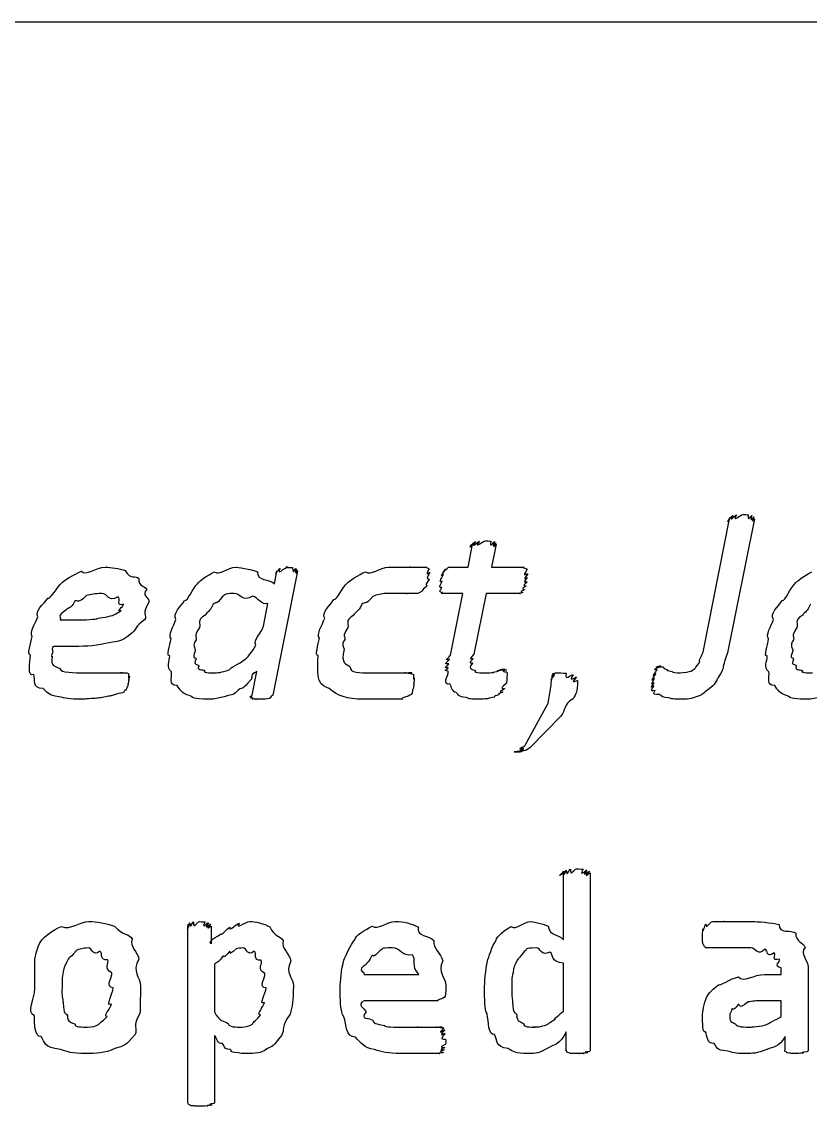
# Model space of a CAD drawing. Header units: millimetres. Extents: x 0 to 216, y 0 to 279.
# Drawn here: x 34.41 to 44.95, y 90.1 to 104.6 of the extents above; entities that cross this region are included whole.
import ezdxf

# ---------------------------------------------------------------- set-up
doc = ezdxf.new("R2010")
doc.units = ezdxf.units.MM
doc.layers.get('0').update_dxf_attribs({"linetype": 'CONTINUOUS'})

msp = doc.modelspace()

# ---------------------------------------------------------------- linework, layer by layer
at = {"color": 0}
for p, q in [((12.7, 104.599), (203.2, 104.599)), ((43.5225, 96.194), (43.8697, 97.9523)), ((44.2006, 97.9523), (43.8422, 96.1609)), ((40.3737, 97.3074), (40.4343, 97.6161)), ((40.7487, 97.6161), (40.688, 97.3074)), ((40.1147, 97.3074), (40.3737, 97.3074)), ((40.688, 97.3074), (41.1233, 97.3074)), ((38.0944, 97.2524), (37.7638, 95.5985)), ((37.7857, 97.0869), (37.8188, 97.2524)), ((39.8625, 97.2358), (39.8625, 97.2358)), ((41.173, 97.2136), (41.173, 97.2136)), ((36.11, 96.8498), (36.11, 96.8498)), ((40.302, 96.9546), (40.065, 96.9546)), ((40.1366, 96.1334), (40.302, 96.9546)), ((40.6164, 96.9546), (40.4509, 96.1443)), ((41.0739, 96.9546), (40.6164, 96.9546)), ((35.7685, 96.8114), (35.7685, 96.8114)), ((37.6372, 96.5193), (37.6975, 96.8223)), ((34.9195, 96.6018), (35.1014, 96.6018)), ((35.0407, 96.2491), (34.8368, 96.2491)), ((37.4883, 95.5985), (37.549, 95.9129)), ((41.4457, 95.4885), (41.4846, 95.7308)), ((41.8373, 95.7915), (41.8373, 95.7915)), ((41.1318, 94.9205), (41.4457, 95.4885)), ((41.6112, 95.3174), (41.1977, 94.893)), ((41.6472, 92.3286), (41.6472, 93.2215)), ((42.0053, 93.2215), (42.0053, 90.8625)), ((36.6268, 90.1622), (36.6268, 92.5103)), ((36.9411, 92.5103), (36.9411, 92.2736)), ((36.9852, 92.0034), (36.9852, 91.3638)), ((41.6472, 91.3751), (41.6472, 92.0143)), ((44.5604, 91.8655), (44.5604, 91.9536)), ((44.9185, 91.9593), (44.9185, 90.8625)), ((38.9834, 91.8655), (39.7164, 91.8655)), ((44.3343, 91.8655), (44.5604, 91.8655)), ((35.6291, 91.6838), (35.6291, 91.6838)), ((35.9929, 91.7056), (35.9929, 91.7056)), ((37.6742, 91.6838), (37.6742, 91.6838)), ((38.0379, 91.7113), (38.0379, 91.7113)), ((40.0748, 91.7166), (40.0748, 91.6562)), ((39.9701, 91.5127), (38.9834, 91.5127)), ((44.5604, 91.5127), (44.3234, 91.5127)), ((44.5604, 91.3035), (44.5604, 91.5127)), ((36.9852, 91.0498), (36.9852, 90.1622)), ((41.6856, 90.8678), (41.6856, 91.0992)), ((44.6098, 90.8625), (44.6098, 91.0332))]:
    msp.add_line(p, q, dxfattribs=at)
for points in [[(43.9138, 97.9964), (43.8506, 97.8916), (43.9441, 98.0073), (43.9635, 98.0073)], [(43.9635, 98.0073), (43.8919, 97.8944), (44.0133, 98.013), (44.0461, 98.013)], [(44.0461, 98.013), (44.0711, 98.013), (44.0986, 98.0101), (44.118, 98.0073)], [(44.118, 98.0073), (44.1124, 97.8916), (44.1565, 98.0034), (44.1674, 97.9964)], [(43.8697, 97.9523), (43.8065, 97.8613), (43.8725, 97.966), (43.881, 97.9745)], [(43.881, 97.9745), (43.8217, 97.8807), (43.899, 97.9921), (43.9138, 97.9964)], [(44.1674, 97.9964), (44.1371, 97.8807), (44.1911, 97.9868), (44.1949, 97.9798)], [(44.1949, 97.9798), (44.1456, 97.8655), (44.2006, 97.9632), (44.2006, 97.9523)], [(40.4343, 97.6161), (40.3518, 97.5198), (40.4372, 97.6284), (40.4453, 97.6327)], [(40.4453, 97.6327), (40.3655, 97.5307), (40.4618, 97.645), (40.4731, 97.6492)], [(40.4731, 97.6492), (40.3916, 97.5388), (40.5059, 97.6545), (40.5282, 97.6545)], [(40.5282, 97.6545), (40.4357, 97.5416), (40.5751, 97.6602), (40.6054, 97.6602)], [(40.6054, 97.6602), (40.6121, 97.6602), (40.6576, 97.6574), (40.677, 97.6545)], [(40.677, 97.6545), (40.652, 97.5388), (40.7155, 97.6521), (40.7264, 97.6492)], [(40.7264, 97.6492), (40.6742, 97.5307), (40.743, 97.6394), (40.743, 97.6327)], [(40.743, 97.6327), (40.6785, 97.5198), (40.7487, 97.6231), (40.7487, 97.6161)], [(35.2061, 97.2524), (35.2585, 97.1889), (35.4058, 97.3074), (35.5205, 97.3074)], [(35.5205, 97.3074), (35.5974, 97.3074), (35.7159, 97.2922), (35.7904, 97.2633)], [(36.981, 97.2467), (37.0487, 97.1889), (37.1602, 97.3074), (37.2678, 97.3074)], [(37.2678, 97.3074), (37.2692, 97.3074), (37.4784, 97.2866), (37.5599, 97.2467)], [(37.8188, 97.2524), (37.7652, 97.1709), (37.8411, 97.2827), (37.8629, 97.2908)], [(37.8629, 97.2908), (37.8093, 97.1889), (37.9194, 97.3074), (37.9677, 97.3074)], [(37.9677, 97.3074), (37.8823, 97.3074), (38.0132, 97.3046), (38.0284, 97.3018)], [(38.0284, 97.3018), (38.034, 97.186), (38.0615, 97.2979), (38.0725, 97.2908)], [(38.0725, 97.2908), (38.0559, 97.1751), (38.0891, 97.2813), (38.0891, 97.2742)], [(39.0028, 97.2467), (39.0687, 97.1889), (39.1968, 97.3074), (39.3114, 97.3074)], [(39.3114, 97.3074), (39.3555, 97.3074), (39.4173, 97.3074), (39.4656, 97.3074)], [(39.4656, 97.3074), (39.4547, 97.3074), (39.5647, 97.3074), (39.6088, 97.3074)], [(39.6088, 97.3074), (39.5457, 97.3074), (39.697, 97.3074), (39.7302, 97.3074)], [(39.7302, 97.3074), (39.733, 97.3074), (39.7937, 97.3074), (39.8127, 97.3074)], [(39.8127, 97.3074), (39.7743, 97.3074), (39.8473, 97.2993), (39.8515, 97.2855)], [(39.8515, 97.2855), (39.7852, 97.1599), (39.8625, 97.2538), (39.8625, 97.2358)], [(40.0431, 97.2083), (39.9796, 97.1532), (40.0597, 97.2605), (40.0706, 97.2799)], [(40.0706, 97.2799), (40.0057, 97.1889), (40.0995, 97.3074), (40.1147, 97.3074)], [(41.1233, 97.3074), (41.064, 97.3074), (41.1536, 97.2979), (41.1621, 97.2799)], [(41.1621, 97.2799), (41.0792, 97.1532), (41.173, 97.2386), (41.173, 97.2136)], [(34.947, 97.1035), (34.9498, 97.1158), (35.1096, 97.215), (35.2061, 97.2524)], [(35.7904, 97.2633), (35.8648, 97.1338), (35.9283, 97.2026), (35.9724, 97.1585)], [(35.9724, 97.1585), (35.9572, 97.0456), (36.0549, 97.065), (36.0772, 97.0097)], [(36.7552, 97.0869), (36.7619, 97.1091), (36.8956, 97.2054), (36.981, 97.2467)], [(37.5599, 97.2467), (37.5514, 97.1116), (37.7197, 97.1557), (37.7857, 97.0869)], [(38.0891, 97.2742), (38.0587, 97.1599), (38.0944, 97.2591), (38.0944, 97.2524)], [(38.76, 97.0979), (38.771, 97.1116), (38.9146, 97.2097), (39.0028, 97.2467)], [(39.8515, 97.1419), (39.7743, 97.0456), (39.8364, 97.0774), (39.8184, 97.0485)], [(39.8625, 97.2358), (39.7852, 97.1116), (39.8582, 97.1751), (39.8515, 97.1419)], [(40.0265, 97.1201), (39.9658, 97.0979), (40.0346, 97.1822), (40.0431, 97.2083)], [(41.1674, 97.1642), (41.0753, 97.076), (41.1649, 97.1268), (41.1621, 97.1091)], [(41.173, 97.2136), (41.0792, 97.1116), (41.1702, 97.1822), (41.1674, 97.1642)], [(44.7421, 97.0869), (44.7492, 97.1091), (44.8829, 97.2054), (44.9682, 97.2467)], [(34.7541, 96.8939), (34.7996, 96.8774), (34.8726, 97.0442), (34.947, 97.1035)], [(36.0772, 97.0097), (36.0013, 96.9352), (36.11, 96.901), (36.11, 96.8498)], [(36.5841, 96.8608), (36.6296, 96.8583), (36.6889, 97.0209), (36.7552, 97.0869)], [(38.578, 96.8774), (38.6235, 96.8692), (38.6856, 97.0347), (38.76, 97.0979)], [(39.8184, 97.0485), (39.7372, 96.9906), (39.7771, 97.0001), (39.7524, 96.9821)], [(40.0209, 97.0372), (39.9577, 97.0319), (40.0223, 97.0869), (40.0265, 97.1201)], [(40.0322, 96.9712), (39.9577, 96.9768), (40.0209, 97.0044), (40.0209, 97.0372)], [(41.1289, 97.0044), (41.0422, 96.9726), (41.1124, 96.9768), (41.1014, 96.9656)], [(41.1455, 97.0538), (41.0573, 97.0015), (41.1357, 97.0181), (41.1289, 97.0044)], [(41.1621, 97.1091), (41.0683, 97.0386), (41.1522, 97.0717), (41.1455, 97.0538)], [(44.5714, 96.8608), (44.6169, 96.8583), (44.6761, 97.0209), (44.7421, 97.0869)], [(34.6218, 96.6459), (34.575, 96.719), (34.7018, 96.8167), (34.7541, 96.8939)], [(35.1124, 96.8498), (35.0573, 96.7341), (35.0297, 96.7782), (34.9967, 96.7341)], [(35.2723, 96.9271), (35.1482, 96.8005), (35.1593, 96.883), (35.1124, 96.8498)], [(35.4764, 96.9546), (35.384, 96.9546), (35.33, 96.9451), (35.2723, 96.9271)], [(35.6912, 96.9105), (35.5533, 96.8361), (35.5671, 96.9546), (35.4764, 96.9546)], [(35.7685, 96.8114), (35.6553, 96.7811), (35.742, 96.8844), (35.6912, 96.9105)], [(36.11, 96.8498), (36.0013, 96.6749), (36.0895, 96.6749), (36.0497, 96.6018)], [(36.4684, 96.6075), (36.4162, 96.6929), (36.5358, 96.7796), (36.5841, 96.8608)], [(37.0914, 96.9162), (36.9933, 96.7853), (37.0046, 96.8555), (36.9644, 96.8114)], [(37.2456, 96.9546), (37.0858, 96.9546), (37.138, 96.9409), (37.0914, 96.9162)], [(37.4936, 96.9215), (37.3503, 96.8361), (37.3366, 96.9546), (37.2456, 96.9546)], [(37.6975, 96.8223), (37.6149, 96.792), (37.5666, 96.8996), (37.4936, 96.9215)], [(38.457, 96.6241), (38.4101, 96.7038), (38.53, 96.7962), (38.578, 96.8774)], [(39.1019, 96.9162), (38.9915, 96.7853), (38.9999, 96.8555), (38.953, 96.8114)], [(39.2783, 96.9546), (39.212, 96.9546), (39.1527, 96.9409), (39.1019, 96.9162)], [(39.4437, 96.9546), (39.3442, 96.9546), (39.3442, 96.9546), (39.2783, 96.9546)], [(39.5538, 96.9546), (39.4324, 96.9546), (39.4878, 96.9546), (39.4437, 96.9546)], [(39.6254, 96.9546), (39.4903, 96.9546), (39.5827, 96.9546), (39.5538, 96.9546)], [(39.6752, 96.9546), (39.6448, 96.9546), (39.6434, 96.9546), (39.6254, 96.9546)], [(39.7524, 96.9821), (39.6889, 96.9546), (39.7041, 96.9546), (39.6752, 96.9546)], [(40.065, 96.9546), (39.9729, 96.9546), (40.0389, 96.9603), (40.0322, 96.9712)], [(41.1014, 96.9656), (41.0242, 96.9546), (41.0849, 96.9546), (41.0739, 96.9546)], [(44.4556, 96.6075), (44.4031, 96.6929), (44.523, 96.7796), (44.5714, 96.8608)], [(34.9967, 96.7341), (34.8726, 96.6488), (34.9374, 96.6488), (34.9195, 96.6018)], [(35.6196, 96.6625), (35.6112, 96.6597), (35.7131, 96.7024), (35.7353, 96.7285)], [(35.7353, 96.7285), (35.6553, 96.7123), (35.7685, 96.7811), (35.7685, 96.8114)], [(36.9644, 96.8114), (36.9164, 96.701), (36.8928, 96.7232), (36.8596, 96.6682)], [(38.953, 96.8114), (38.8994, 96.6971), (38.8705, 96.7176), (38.8373, 96.6625)], [(44.9516, 96.8114), (44.9033, 96.701), (44.88, 96.7232), (44.8469, 96.6682)], [(34.5447, 96.3814), (34.5061, 96.4255), (34.5888, 96.5577), (34.6218, 96.6459)], [(35.1014, 96.6018), (35.2185, 96.6018), (35.33, 96.6075), (35.4157, 96.6184)], [(35.4157, 96.6184), (35.3882, 96.6241), (35.5671, 96.6431), (35.6196, 96.6625)], [(36.0497, 96.6018), (35.9198, 96.5274), (35.9449, 96.4639), (35.8567, 96.4089)], [(36.4024, 96.3482), (36.3583, 96.3993), (36.4381, 96.5193), (36.4684, 96.6075)], [(36.8596, 96.6682), (36.7358, 96.5937), (36.8046, 96.5606), (36.7827, 96.5027)], [(38.3854, 96.3595), (38.3438, 96.4103), (38.4238, 96.5359), (38.457, 96.6241)], [(38.8373, 96.6625), (38.7188, 96.5909), (38.7837, 96.5577), (38.7657, 96.5027)], [(44.3893, 96.3482), (44.3452, 96.3993), (44.4253, 96.5193), (44.4556, 96.6075)], [(44.8469, 96.6682), (44.7227, 96.5937), (44.7918, 96.5606), (44.7696, 96.5027)], [(35.8567, 96.4089), (35.7477, 96.3041), (35.6609, 96.3165), (35.5258, 96.2875)], [(36.7827, 96.5027), (36.6959, 96.362), (36.7496, 96.3923), (36.7386, 96.3373)], [(37.5377, 96.2656), (37.4964, 96.3373), (37.6149, 96.4269), (37.6372, 96.5193)], [(38.7657, 96.5027), (38.6828, 96.362), (38.7339, 96.3937), (38.7269, 96.3429)], [(44.7696, 96.5027), (44.6828, 96.362), (44.7368, 96.3923), (44.7255, 96.3373)], [(34.5226, 96.1334), (34.473, 96.1305), (34.5295, 96.2932), (34.5447, 96.3814)], [(35.5258, 96.2875), (35.3579, 96.2491), (35.2282, 96.2491), (35.0407, 96.2491)], [(36.3859, 96.1224), (36.3319, 96.1125), (36.3911, 96.2628), (36.4024, 96.3482)], [(36.7386, 96.3373), (36.678, 96.2519), (36.7273, 96.2325), (36.7273, 96.1884)], [(37.3835, 96.0727), (37.4082, 96.0684), (37.4936, 96.1912), (37.5377, 96.2656)], [(38.3688, 96.1277), (38.3191, 96.1196), (38.3741, 96.2738), (38.3854, 96.3595)], [(38.7269, 96.3429), (38.6676, 96.26), (38.716, 96.2462), (38.716, 96.2106)], [(44.3727, 96.1224), (44.3191, 96.1125), (44.3784, 96.2628), (44.3893, 96.3482)], [(44.7255, 96.3373), (44.6648, 96.2519), (44.7146, 96.2325), (44.7146, 96.1884)], [(34.5667, 95.8744), (34.473, 95.837), (34.5226, 96.0342), (34.5226, 96.1334)], [(34.8203, 96.1775), (34.7845, 96.0617), (34.8148, 96.1348), (34.8148, 96.1168)], [(34.8368, 96.2491), (34.7927, 96.2272), (34.823, 96.2021), (34.8203, 96.1775)], [(36.4077, 95.9072), (36.3319, 95.9735), (36.3859, 96.048), (36.3859, 96.1224)], [(36.7273, 96.1884), (36.678, 96.0575), (36.7302, 96.1196), (36.7386, 96.0836)], [(38.5177, 95.6867), (38.3191, 95.7379), (38.3688, 95.9323), (38.3688, 96.1277)], [(38.716, 96.2106), (38.6676, 96.0025), (38.7435, 96.0286), (38.7985, 95.9735)], [(40.1256, 96.0783), (40.0322, 96.0356), (40.1327, 96.114), (40.1366, 96.1334)], [(40.4509, 96.1443), (40.3585, 96.0423), (40.4428, 96.1058), (40.44, 96.0836)], [(43.4728, 96.0508), (43.4428, 96.0395), (43.5074, 96.139), (43.5225, 96.194)], [(43.8422, 96.1609), (43.7705, 95.9845), (43.7981, 95.9901), (43.7653, 95.9129)], [(44.395, 95.9072), (44.3191, 95.9735), (44.3727, 96.048), (44.3727, 96.1224)], [(44.7146, 96.1884), (44.6648, 96.0575), (44.7174, 96.1196), (44.7255, 96.0836)], [(34.8148, 96.1168), (34.7845, 95.9735), (34.8492, 95.9915), (34.9195, 95.9513)], [(36.7386, 96.0836), (36.6917, 95.9873), (36.7577, 96.0191), (36.7771, 95.9901)], [(36.7771, 95.9901), (36.733, 95.9323), (36.8268, 95.9418), (36.8596, 95.9238)], [(37.1905, 95.9404), (37.174, 95.9584), (37.3242, 96.0176), (37.3835, 96.0727)], [(38.7985, 95.9735), (38.7823, 95.8963), (38.9421, 95.8963), (39.0521, 95.8963)], [(40.1091, 95.9626), (40.0209, 95.9584), (40.1147, 95.9982), (40.1147, 96.0176)], [(40.1147, 96.0176), (40.0237, 95.9982), (40.1214, 96.0589), (40.1256, 96.0783)], [(40.44, 96.0836), (40.3518, 95.9982), (40.4343, 96.0409), (40.4343, 96.0229)], [(40.4343, 96.0229), (40.3518, 95.9362), (40.4481, 95.946), (40.4784, 95.9238)], [(42.8995, 95.9347), (42.8156, 95.9362), (42.9147, 95.9626), (42.9218, 95.9735)], [(42.9218, 95.9735), (42.8308, 95.9584), (42.9369, 95.9901), (42.9436, 95.9901)], [(42.9436, 95.9901), (42.853, 95.9584), (42.9715, 95.9845), (42.9824, 95.9735)], [(42.9824, 95.9735), (42.9948, 95.9362), (43.0128, 95.9513), (43.0318, 95.9404)], [(43.4125, 95.9626), (43.4097, 95.9626), (43.458, 96.0134), (43.4728, 96.0508)], [(44.7255, 96.0836), (44.6786, 95.9873), (44.7449, 96.0191), (44.7643, 95.9901)], [(44.7643, 95.9901), (44.7202, 95.9323), (44.8137, 95.9418), (44.8469, 95.9238)], [(34.6935, 95.6867), (34.5309, 95.6896), (34.5956, 95.8), (34.5667, 95.8744)], [(34.9195, 95.9513), (34.925, 95.8963), (35.1041, 95.8963), (35.2668, 95.8963)], [(35.2668, 95.8963), (35.2806, 95.8963), (35.4129, 95.8963), (35.4764, 95.8963)], [(35.4764, 95.8963), (35.523, 95.8963), (35.5921, 95.8963), (35.6362, 95.8963)], [(35.6362, 95.8963), (35.6154, 95.8963), (35.7216, 95.8963), (35.7519, 95.8963)], [(35.7519, 95.8963), (35.6747, 95.8963), (35.8013, 95.8963), (35.8126, 95.8963)], [(35.8126, 95.8963), (35.814, 95.8963), (35.8302, 95.8921), (35.8345, 95.8854)], [(35.8345, 95.8854), (35.8249, 95.764), (35.8454, 95.866), (35.8454, 95.8522)], [(35.8454, 95.8522), (35.8249, 95.7337), (35.8429, 95.8204), (35.8401, 95.8025)], [(36.485, 95.7255), (36.3608, 95.7199), (36.4215, 95.8413), (36.4077, 95.9072)], [(36.8596, 95.9238), (36.7993, 95.8963), (36.9369, 95.8963), (36.9919, 95.8963)], [(36.9919, 95.8963), (37.0374, 95.8963), (37.1242, 95.91), (37.1905, 95.9404)], [(37.549, 95.9129), (37.4456, 95.8702), (37.5049, 95.8356), (37.4608, 95.7915)], [(39.0521, 95.8963), (39.0977, 95.8963), (39.2148, 95.8963), (39.2783, 95.8963)], [(39.2783, 95.8963), (39.3404, 95.8963), (39.394, 95.8963), (39.4381, 95.8963)], [(39.4381, 95.8963), (39.4286, 95.8963), (39.5168, 95.8963), (39.5429, 95.8963)], [(39.5429, 95.8963), (39.4836, 95.8963), (39.5979, 95.8963), (39.6201, 95.8963)], [(39.6201, 95.8963), (39.5125, 95.8963), (39.6339, 95.8882), (39.642, 95.8744)], [(39.642, 95.8744), (39.6448, 95.7531), (39.6529, 95.8466), (39.6529, 95.8247)], [(40.1091, 95.9185), (40.017, 95.9252), (40.1091, 95.9474), (40.1091, 95.9626)], [(40.1313, 95.7474), (40.017, 95.727), (40.1091, 95.8522), (40.1091, 95.9185)], [(40.4784, 95.9238), (40.4096, 95.8963), (40.5571, 95.8963), (40.6273, 95.8963)], [(40.6273, 95.8963), (40.6301, 95.8963), (40.6894, 95.8977), (40.7155, 95.9019)], [(40.7155, 95.9019), (40.6823, 95.9072), (40.7624, 95.9143), (40.7818, 95.9185)], [(40.7818, 95.9185), (40.7183, 95.9185), (40.8146, 95.9309), (40.8259, 95.9347)], [(40.8259, 95.9347), (40.7444, 95.9294), (40.8534, 95.946), (40.8644, 95.946)], [(40.8644, 95.946), (40.7666, 95.9294), (40.8824, 95.9418), (40.8862, 95.9347)], [(40.8862, 95.9347), (40.7776, 95.9143), (40.8975, 95.9143), (40.8975, 95.8963)], [(40.8919, 95.8303), (40.8877, 95.709), (40.8838, 95.7778), (40.8809, 95.7531)], [(40.8975, 95.8963), (40.8947, 95.8769), (40.8947, 95.855), (40.8919, 95.8303)], [(41.4898, 95.819), (41.4913, 95.7488), (41.4969, 95.8578), (41.5011, 95.8688)], [(41.5011, 95.8688), (41.4983, 95.771), (41.5078, 95.8868), (41.5121, 95.8906)], [(41.5121, 95.8906), (41.5092, 95.7778), (41.5286, 95.8963), (41.5396, 95.8963)], [(41.5396, 95.8963), (41.5794, 95.8963), (41.6458, 95.8935), (41.6828, 95.8906)], [(41.6828, 95.8906), (41.6567, 95.771), (41.7544, 95.8797), (41.7766, 95.8688)], [(41.7766, 95.8688), (41.7008, 95.7531), (41.8123, 95.8494), (41.8207, 95.8356)], [(41.8207, 95.8356), (41.7188, 95.727), (41.8373, 95.8095), (41.8373, 95.7915)], [(42.8667, 95.819), (42.7895, 95.7488), (42.8763, 95.8631), (42.8833, 95.8854)], [(42.8833, 95.8854), (42.8004, 95.7929), (42.8928, 95.9238), (42.8995, 95.9347)], [(43.0318, 95.9404), (43.0347, 95.9185), (43.0773, 95.9238), (43.1038, 95.9129)], [(43.1038, 95.9129), (43.09, 95.8963), (43.1669, 95.8963), (43.2082, 95.8963)], [(43.2082, 95.8963), (43.1782, 95.8963), (43.2964, 95.9019), (43.3296, 95.9129)], [(43.3296, 95.9129), (43.3627, 95.9185), (43.3903, 95.9404), (43.4125, 95.9626)], [(43.7653, 95.9129), (43.7074, 95.8328), (43.6947, 95.7749), (43.6439, 95.7199)], [(44.4722, 95.7255), (44.348, 95.7199), (44.4087, 95.8413), (44.395, 95.9072)], [(44.8469, 95.9238), (44.7862, 95.8963), (44.9241, 95.8963), (44.9792, 95.8963)], [(34.903, 95.5767), (34.7597, 95.5904), (34.7486, 95.6388), (34.6935, 95.6867)], [(35.8126, 95.7033), (35.796, 95.6345), (35.796, 95.6758), (35.7851, 95.6649)], [(35.8292, 95.7531), (35.8098, 95.6649), (35.8193, 95.7171), (35.8126, 95.7033)], [(35.8401, 95.8025), (35.8179, 95.7005), (35.8316, 95.771), (35.8292, 95.7531)], [(36.6448, 95.5933), (36.5566, 95.6098), (36.5248, 95.6702), (36.485, 95.7255)], [(37.4608, 95.7915), (37.3574, 95.6649), (37.3641, 95.7061), (37.3063, 95.6702)], [(38.9749, 95.5435), (38.7558, 95.5435), (38.6196, 95.5904), (38.5177, 95.6867)], [(39.6476, 95.7474), (39.6378, 95.6539), (39.6378, 95.6938), (39.6311, 95.6649)], [(39.6529, 95.8247), (39.6448, 95.709), (39.6505, 95.7763), (39.6476, 95.7474)], [(40.2138, 95.6317), (40.1669, 95.6345), (40.1493, 95.7033), (40.1313, 95.7474)], [(40.8809, 95.7531), (40.7624, 95.6564), (40.87, 95.7033), (40.8587, 95.6814)], [(41.4846, 95.7308), (41.4846, 95.7047), (41.486, 95.7972), (41.4898, 95.819)], [(41.8373, 95.7915), (41.8373, 95.6275), (41.8165, 95.6289), (41.7766, 95.5492)], [(42.8554, 95.7199), (42.7785, 95.6716), (42.8583, 95.7446), (42.8611, 95.764)], [(42.872, 95.6592), (42.7785, 95.6388), (42.8554, 95.698), (42.8554, 95.7199)], [(42.8611, 95.764), (42.7824, 95.709), (42.8639, 95.8), (42.8667, 95.819)], [(43.6439, 95.7199), (43.4908, 95.6056), (43.5349, 95.6208), (43.4619, 95.5876)], [(44.632, 95.5933), (44.5438, 95.6098), (44.5121, 95.6702), (44.4722, 95.7255)], [(35.2006, 95.5435), (35.0463, 95.5435), (34.987, 95.5544), (34.903, 95.5767)], [(35.3882, 95.5544), (35.2227, 95.5435), (35.2626, 95.5435), (35.2006, 95.5435)], [(35.5646, 95.582), (35.4679, 95.5573), (35.4542, 95.5615), (35.3882, 95.5544)], [(35.7022, 95.6208), (35.5755, 95.5795), (35.6196, 95.5933), (35.5646, 95.582)], [(35.7851, 95.6649), (35.7699, 95.6098), (35.742, 95.6345), (35.7022, 95.6208)], [(36.8984, 95.5435), (36.6889, 95.5435), (36.7111, 95.5601), (36.6448, 95.5933)], [(37.1133, 95.5767), (36.9824, 95.5435), (36.9715, 95.5435), (36.8984, 95.5435)], [(37.3063, 95.6702), (37.2428, 95.5904), (37.1863, 95.6014), (37.1133, 95.5767)], [(37.4883, 95.571), (37.4167, 95.5682), (37.484, 95.5876), (37.4883, 95.5985)], [(37.5049, 95.5544), (37.4234, 95.5573), (37.4908, 95.5668), (37.4883, 95.571)], [(37.5433, 95.5435), (37.4414, 95.5463), (37.5158, 95.5506), (37.5049, 95.5544)], [(37.6093, 95.5435), (37.4745, 95.5435), (37.5613, 95.5435), (37.5433, 95.5435)], [(37.7197, 95.5544), (37.67, 95.5435), (37.6604, 95.5435), (37.6093, 95.5435)], [(37.7638, 95.5985), (37.7169, 95.5615), (37.7444, 95.5657), (37.7197, 95.5544)], [(39.1403, 95.5435), (39.0165, 95.5435), (39.0331, 95.5435), (38.9749, 95.5435)], [(39.2949, 95.5435), (39.2409, 95.5435), (39.1954, 95.5435), (39.1403, 95.5435)], [(39.4159, 95.5435), (39.3361, 95.5435), (39.3418, 95.5435), (39.2949, 95.5435)], [(39.4931, 95.5435), (39.4063, 95.5435), (39.4518, 95.5435), (39.4159, 95.5435)], [(39.5704, 95.582), (39.4353, 95.5435), (39.5069, 95.5435), (39.4931, 95.5435)], [(39.6311, 95.6649), (39.6268, 95.5947), (39.6064, 95.607), (39.5704, 95.582)], [(40.3461, 95.5657), (40.2414, 95.5724), (40.2498, 95.6014), (40.2138, 95.6317)], [(40.5335, 95.5435), (40.3433, 95.5435), (40.3973, 95.5506), (40.3461, 95.5657)], [(40.6329, 95.5492), (40.5723, 95.5435), (40.5694, 95.5435), (40.5335, 95.5435)], [(40.7211, 95.571), (40.6344, 95.5544), (40.6658, 95.5559), (40.6329, 95.5492)], [(40.7871, 95.6042), (40.6852, 95.5724), (40.7458, 95.582), (40.7211, 95.571)], [(40.8369, 95.6373), (40.7264, 95.5947), (40.8093, 95.6151), (40.7871, 95.6042)], [(40.8587, 95.6814), (40.7444, 95.6165), (40.8436, 95.6483), (40.8369, 95.6373)], [(41.7766, 95.5492), (41.6415, 95.4705), (41.6842, 95.3946), (41.6112, 95.3174)], [(42.9327, 95.6042), (42.7976, 95.6056), (42.8805, 95.6441), (42.872, 95.6592)], [(43.0541, 95.5601), (42.9796, 95.5657), (42.9659, 95.5848), (42.9327, 95.6042)], [(43.2082, 95.5435), (43.0788, 95.5435), (43.1052, 95.5492), (43.0541, 95.5601)], [(43.4619, 95.5876), (43.3476, 95.5435), (43.3077, 95.5435), (43.2082, 95.5435)], [(44.8853, 95.5435), (44.6761, 95.5435), (44.698, 95.5601), (44.632, 95.5933)], [(45.1005, 95.5767), (44.9696, 95.5435), (44.9584, 95.5435), (44.8853, 95.5435)], [(40.9885, 94.838), (40.9635, 94.838), (41.0683, 94.8408), (41.093, 94.8436)], [(41.1208, 94.8545), (40.9744, 94.838), (41.0436, 94.838), (40.9885, 94.838)], [(41.1208, 94.8602), (40.9995, 94.8574), (41.1124, 94.8711), (41.1152, 94.8821)], [(41.1152, 94.8821), (41.0034, 94.8792), (41.1208, 94.9068), (41.1318, 94.9205)], [(41.093, 94.8436), (41.0104, 94.8461), (41.1247, 94.8531), (41.1208, 94.8602)], [(41.1977, 94.893), (41.1565, 94.8574), (41.1536, 94.8627), (41.1208, 94.8545)], [(41.6472, 93.2215), (41.5315, 93.1291), (41.6486, 93.2353), (41.6525, 93.2437)], [(41.6525, 93.2437), (41.6595, 93.1443), (41.6705, 93.2561), (41.6856, 93.26)], [(41.6856, 93.26), (41.6885, 93.1513), (41.7188, 93.267), (41.7407, 93.2713)], [(41.7407, 93.2713), (41.7326, 93.158), (41.7904, 93.2766), (41.8236, 93.2766)], [(41.8236, 93.2766), (41.8028, 93.2766), (41.8895, 93.2737), (41.9118, 93.2713)], [(41.9118, 93.2713), (41.8469, 93.1513), (41.9502, 93.2628), (41.9612, 93.26)], [(41.9612, 93.26), (41.873, 93.1443), (41.9862, 93.2505), (41.9943, 93.2437)], [(41.9943, 93.2437), (41.8867, 93.1291), (42.0053, 93.2286), (42.0053, 93.2215)], [(34.67, 92.3177), (34.7031, 92.3643), (34.8216, 92.4609), (34.9402, 92.505)], [(34.9402, 92.505), (35.0587, 92.4525), (35.1827, 92.571), (35.3039, 92.571)], [(35.3039, 92.571), (35.4115, 92.571), (35.5314, 92.5505), (35.6457, 92.5103)], [(35.6457, 92.5103), (35.7614, 92.3756), (35.8415, 92.4168), (35.8828, 92.3396)], [(36.6268, 92.5103), (36.6268, 92.4278), (36.6282, 92.534), (36.6324, 92.5382)], [(36.6324, 92.5382), (36.6339, 92.4387), (36.6434, 92.5505), (36.6543, 92.5544)], [(36.6543, 92.5544), (36.66, 92.45), (36.6847, 92.5657), (36.7041, 92.5657)], [(36.7041, 92.5657), (36.6998, 92.4525), (36.751, 92.571), (36.7813, 92.571)], [(36.7813, 92.571), (36.7619, 92.571), (36.8392, 92.5682), (36.8582, 92.5657)], [(36.8582, 92.5657), (36.7993, 92.45), (36.8914, 92.5615), (36.9023, 92.5544)], [(36.9023, 92.5544), (36.8254, 92.4387), (36.926, 92.5449), (36.9302, 92.5382)], [(36.9302, 92.5382), (36.8363, 92.4235), (36.9411, 92.5216), (36.9411, 92.5103)], [(37.0678, 92.4059), (37.0787, 92.3794), (37.1479, 92.4719), (37.1891, 92.4941)], [(37.1891, 92.4941), (37.163, 92.4278), (37.2745, 92.5382), (37.3158, 92.5491)], [(37.3158, 92.5491), (37.247, 92.4525), (37.4054, 92.571), (37.4537, 92.571)], [(37.4537, 92.571), (37.5197, 92.571), (37.6495, 92.5463), (37.7239, 92.4994)], [(37.7239, 92.4994), (37.7843, 92.3618), (37.8562, 92.3946), (37.9003, 92.3177)], [(38.862, 92.3339), (38.8578, 92.3727), (39.0013, 92.4691), (39.0934, 92.5103)], [(39.0934, 92.5103), (39.1597, 92.4525), (39.2878, 92.571), (39.4021, 92.571)], [(39.4021, 92.571), (39.5083, 92.571), (39.6201, 92.5463), (39.7055, 92.4994)], [(39.7055, 92.4994), (39.678, 92.3618), (39.8597, 92.3946), (39.915, 92.3177)], [(40.7487, 92.323), (40.7515, 92.3685), (40.87, 92.4638), (40.9469, 92.505)], [(40.9469, 92.505), (41.0242, 92.4525), (41.1124, 92.571), (41.2115, 92.571)], [(41.2115, 92.571), (41.2076, 92.571), (41.3727, 92.5505), (41.4433, 92.5103)], [(41.4433, 92.5103), (41.4651, 92.3727), (41.5809, 92.4084), (41.6472, 92.3286)], [(43.513, 92.4719), (43.5183, 92.4084), (43.5321, 92.516), (43.5515, 92.5382)], [(43.5515, 92.5382), (43.5543, 92.4525), (43.6012, 92.571), (43.6453, 92.571)], [(43.6453, 92.571), (43.6425, 92.571), (43.7402, 92.571), (43.7995, 92.571)], [(43.7995, 92.571), (43.761, 92.571), (43.9208, 92.571), (43.9872, 92.571)], [(43.9872, 92.571), (44.0147, 92.571), (44.1262, 92.571), (44.1964, 92.571)], [(44.1964, 92.571), (44.2158, 92.571), (44.4405, 92.5572), (44.5326, 92.5326)], [(44.5326, 92.5326), (44.5174, 92.4017), (44.698, 92.4676), (44.753, 92.4168)], [(36.9411, 92.2736), (36.8804, 92.3064), (37.0265, 92.3685), (37.0678, 92.4059)], [(43.5074, 92.3727), (43.5074, 92.3643), (43.5088, 92.45), (43.513, 92.4719)], [(43.5074, 92.3064), (43.5074, 92.2983), (43.5074, 92.3505), (43.5074, 92.3727)], [(44.753, 92.4168), (44.7492, 92.2983), (44.8539, 92.3011), (44.88, 92.2239)], [(34.5819, 92.0365), (34.5819, 92.0888), (34.6108, 92.2405), (34.67, 92.3177)], [(35.2929, 92.2182), (35.2282, 92.2182), (35.1772, 92.2045), (35.1331, 92.1798)], [(35.4528, 92.1741), (35.3536, 92.0997), (35.355, 92.2182), (35.2929, 92.2182)], [(35.8828, 92.3396), (35.8454, 92.2253), (35.9558, 92.1755), (35.971, 92.0694)], [(37.2717, 92.2073), (37.145, 92.0859), (37.2124, 92.1865), (37.1835, 92.1688)], [(37.3599, 92.2182), (37.3214, 92.2182), (37.3006, 92.2143), (37.2717, 92.2073)], [(37.5144, 92.1741), (37.4124, 92.0997), (37.422, 92.2182), (37.3599, 92.2182)], [(37.9003, 92.3177), (37.8753, 92.2073), (37.9829, 92.148), (38.0048, 92.0418)], [(38.7131, 92.0531), (38.7325, 92.0997), (38.7985, 92.257), (38.862, 92.3339)], [(39.358, 92.2182), (39.1844, 92.2182), (39.2451, 92.2073), (39.1982, 92.1854)], [(39.6282, 92.1247), (39.4822, 92.0997), (39.4794, 92.2182), (39.358, 92.2182)], [(39.915, 92.3177), (39.9052, 92.2073), (40.0099, 92.1494), (40.036, 92.0475)], [(40.6329, 92.0418), (40.6453, 92.093), (40.6961, 92.2457), (40.7487, 92.323)], [(41.2831, 92.2182), (41.1124, 92.2182), (41.173, 92.2031), (41.1289, 92.1741)], [(41.4651, 92.1632), (41.3508, 92.0997), (41.3452, 92.2182), (41.2831, 92.2182)], [(43.524, 92.257), (43.5102, 92.2584), (43.5102, 92.2874), (43.5074, 92.3064)], [(43.5462, 92.2295), (43.5254, 92.232), (43.531, 92.2457), (43.524, 92.257)], [(43.5737, 92.2182), (43.5405, 92.2182), (43.5529, 92.2211), (43.5462, 92.2295)], [(43.6453, 92.2182), (43.5652, 92.2182), (43.5875, 92.2182), (43.5737, 92.2182)], [(43.7667, 92.2182), (43.6316, 92.2182), (43.6785, 92.2182), (43.6453, 92.2182)], [(43.9318, 92.2182), (43.845, 92.2182), (43.8132, 92.2182), (43.7667, 92.2182)], [(44.1523, 92.2182), (43.973, 92.2182), (43.9981, 92.2182), (43.9318, 92.2182)], [(44.3399, 92.2017), (44.2461, 92.0997), (44.2253, 92.2182), (44.1523, 92.2182)], [(44.88, 92.2239), (44.8, 92.1438), (44.9185, 92.0584), (44.9185, 91.9593)], [(35.0284, 92.0694), (34.9677, 91.9536), (34.976, 91.9649), (34.9622, 91.8986)], [(35.1331, 92.1798), (35.0256, 92.0489), (35.0573, 92.1163), (35.0284, 92.0694)], [(35.5575, 92.0584), (35.4418, 92.0447), (35.4969, 92.148), (35.4528, 92.1741)], [(35.971, 92.0694), (35.8743, 91.8944), (35.9929, 91.8408), (35.9929, 91.7056)], [(37.09, 92.1025), (37.0198, 91.9977), (37.0209, 92.0433), (36.9852, 92.0034)], [(37.1835, 92.1688), (37.0858, 92.0531), (37.1228, 92.1314), (37.09, 92.1025)], [(37.6079, 92.0531), (37.4936, 92.0418), (37.5543, 92.1438), (37.5144, 92.1741)], [(39.0825, 92.1082), (39.0303, 91.9977), (39.0289, 92.0418), (39.0109, 91.9977)], [(39.1982, 92.1854), (39.0934, 92.0598), (39.1156, 92.1413), (39.0825, 92.1082)], [(39.7164, 91.8655), (39.6035, 91.9759), (39.6903, 92.0612), (39.6282, 92.1247)], [(41.1289, 92.1741), (41.027, 92.0418), (41.0545, 92.1039), (41.0298, 92.0531)], [(41.6472, 92.0143), (41.468, 92.0309), (41.523, 92.13), (41.4651, 92.1632)], [(44.4666, 92.1523), (44.348, 92.0778), (44.3907, 92.1907), (44.3399, 92.2017)], [(44.5382, 92.0694), (44.414, 92.0337), (44.4997, 92.13), (44.4666, 92.1523)], [(44.5604, 91.9536), (44.4444, 91.9674), (44.552, 92.0365), (44.5382, 92.0694)], [(34.5819, 91.6725), (34.5819, 91.7512), (34.5819, 91.9261), (34.5819, 92.0365)], [(35.6126, 91.8877), (35.4926, 91.9455), (35.5822, 92.0101), (35.5575, 92.0584)], [(37.6576, 91.8767), (37.5419, 91.9385), (37.6329, 92.0006), (37.6079, 92.0531)], [(38.0048, 92.0418), (37.9194, 91.8792), (38.0379, 91.8284), (38.0379, 91.7113)], [(38.6637, 91.6838), (38.6637, 91.7621), (38.6803, 91.9427), (38.7131, 92.0531)], [(39.0109, 91.9977), (38.8758, 91.9124), (38.9834, 91.9124), (38.9834, 91.8655)], [(40.036, 92.0475), (39.9563, 91.8834), (40.0748, 91.8337), (40.0748, 91.7166)], [(40.5941, 91.6672), (40.5941, 91.7554), (40.6065, 91.9318), (40.6329, 92.0418)], [(41.0298, 92.0531), (40.9758, 91.9427), (40.9857, 91.9498), (40.9744, 91.8877)], [(34.9622, 91.8986), (34.9415, 91.8242), (34.9457, 91.7677), (34.9457, 91.6947)], [(35.6291, 91.6838), (35.5148, 91.7003), (35.6235, 91.8242), (35.6126, 91.8877)], [(37.6742, 91.6838), (37.5599, 91.6919), (37.6686, 91.8132), (37.6576, 91.8767)], [(40.9744, 91.8877), (40.954, 91.8175), (40.9582, 91.7621), (40.9582, 91.7003)], [(43.7279, 91.7279), (43.7236, 91.7028), (43.8838, 91.8104), (43.9872, 91.8326)], [(43.9872, 91.8326), (44.0475, 91.7469), (44.2048, 91.8655), (44.3343, 91.8655)], [(34.5764, 91.3088), (34.4634, 91.3652), (34.5819, 91.5363), (34.5819, 91.6725)], [(34.9457, 91.6947), (34.9415, 91.5596), (34.9512, 91.5515), (34.9622, 91.4852)], [(35.6073, 91.4686), (35.5148, 91.4315), (35.6291, 91.6065), (35.6291, 91.6838)], [(35.9929, 91.7056), (35.9929, 91.5088), (35.9904, 91.452), (35.9876, 91.3419)], [(37.652, 91.4908), (37.5599, 91.4425), (37.6742, 91.6174), (37.6742, 91.6838)], [(38.0379, 91.7113), (38.0379, 91.5046), (38.0227, 91.4439), (37.9938, 91.331)], [(38.7131, 91.2978), (38.6637, 91.3613), (38.6637, 91.5363), (38.6637, 91.6838)], [(40.0748, 91.6562), (40.0748, 91.5568), (40.0636, 91.5681), (40.0417, 91.5458)], [(40.6273, 91.3363), (40.5941, 91.3832), (40.5941, 91.5529), (40.5941, 91.6672)], [(40.9582, 91.7003), (40.954, 91.5681), (40.9607, 91.5624), (40.9691, 91.4961)], [(43.5624, 91.5568), (43.5846, 91.6122), (43.6577, 91.6838), (43.7279, 91.7279)], [(34.9622, 91.4852), (34.9636, 91.3144), (34.9911, 91.3652), (35.0173, 91.3144)], [(37.5969, 91.3253), (37.5338, 91.3211), (37.641, 91.4315), (37.652, 91.4908)], [(38.9834, 91.5127), (38.8758, 91.4576), (38.9915, 91.4079), (39.0109, 91.3638)], [(40.0417, 91.5458), (39.9122, 91.5127), (39.9948, 91.5127), (39.9701, 91.5127)], [(40.9691, 91.4961), (40.972, 91.3211), (40.9981, 91.3765), (41.0242, 91.3253)], [(43.5074, 91.3144), (43.5074, 91.3543), (43.5254, 91.4866), (43.5624, 91.5568)], [(44.1194, 91.4961), (43.9773, 91.3765), (44.0171, 91.477), (43.9815, 91.4633)], [(44.3234, 91.5127), (44.2087, 91.5127), (44.1773, 91.5074), (44.1194, 91.4961)], [(35.5466, 91.3035), (35.4887, 91.3035), (35.596, 91.4054), (35.6073, 91.4686)], [(35.9876, 91.3419), (35.8719, 91.1737), (35.9653, 91.1408), (35.9212, 91.0608)], [(36.9852, 91.3638), (37.0459, 91.229), (37.108, 91.2453), (37.1669, 91.2096)], [(39.0109, 91.3638), (38.9132, 91.2551), (39.0578, 91.2869), (39.0991, 91.2537)], [(40.7264, 91.0608), (40.6382, 91.0526), (40.6495, 91.229), (40.6273, 91.3363)], [(41.5424, 91.2703), (41.4941, 91.2619), (41.6098, 91.3335), (41.6472, 91.3751)], [(43.899, 91.4026), (43.8672, 91.2992), (43.8711, 91.3543), (43.8711, 91.3253)], [(43.9815, 91.4633), (43.9043, 91.3476), (43.9166, 91.4273), (43.899, 91.4026)], [(34.6645, 91.0332), (34.5777, 91.0347), (34.5764, 91.2012), (34.5764, 91.3088)], [(35.0173, 91.3144), (35.0146, 91.2153), (35.078, 91.2276), (35.1221, 91.1987)], [(35.1221, 91.1987), (35.1028, 91.1599), (35.2213, 91.1599), (35.2873, 91.1599)], [(35.2873, 91.1599), (35.3452, 91.1599), (35.3977, 91.1722), (35.4418, 91.1987)], [(35.4418, 91.1987), (35.4334, 91.211), (35.5205, 91.2594), (35.5466, 91.3035)], [(37.1669, 91.2096), (37.163, 91.1599), (37.2854, 91.1599), (37.3489, 91.1599)], [(37.3489, 91.1599), (37.4015, 91.1599), (37.4565, 91.1737), (37.4978, 91.204)], [(37.4978, 91.204), (37.4826, 91.2178), (37.5708, 91.2731), (37.5969, 91.3253)], [(37.9938, 91.331), (37.8643, 91.1627), (37.9293, 91.1271), (37.8781, 91.0498)], [(38.8676, 91.0276), (38.7325, 91.0276), (38.7491, 91.1902), (38.7131, 91.2978)], [(39.0991, 91.2537), (39.1114, 91.1931), (39.1929, 91.2001), (39.2589, 91.1821)], [(41.0242, 91.3253), (41.0242, 91.222), (41.0806, 91.2372), (41.118, 91.204)], [(41.118, 91.204), (41.1014, 91.1599), (41.209, 91.1599), (41.2722, 91.1599)], [(41.3604, 91.1712), (41.3688, 91.1737), (41.4182, 91.1888), (41.4486, 91.204)], [(41.4486, 91.204), (41.4281, 91.2068), (41.5092, 91.2442), (41.5424, 91.2703)], [(43.5462, 91.0992), (43.5074, 91.0636), (43.5074, 91.2329), (43.5074, 91.3144)], [(43.8711, 91.3253), (43.8672, 91.2178), (43.8947, 91.2329), (43.9431, 91.204)], [(43.9431, 91.204), (43.9663, 91.1599), (44.0655, 91.1599), (44.1579, 91.1599)], [(44.1579, 91.1599), (44.1318, 91.1599), (44.2983, 91.1712), (44.3618, 91.1931)], [(44.3618, 91.1931), (44.3742, 91.2068), (44.4899, 91.2551), (44.5604, 91.3035)], [(35.9212, 91.0608), (35.7837, 90.8953), (35.7861, 90.9175), (35.6514, 90.8734)], [(37.09, 90.9394), (37.0198, 90.9285), (37.0209, 91.0085), (36.9852, 91.0498)], [(37.8781, 91.0498), (37.7624, 90.8914), (37.7624, 90.9119), (37.6851, 90.8678)], [(39.2589, 91.1821), (39.2437, 91.1599), (39.4049, 91.1599), (39.5016, 91.1599)], [(39.5016, 91.1599), (39.5344, 91.1599), (39.6462, 91.1599), (39.7055, 91.1599)], [(39.7055, 91.1599), (39.6515, 91.1599), (39.8127, 91.1599), (39.8544, 91.1599)], [(39.8544, 91.1599), (39.8544, 91.1599), (39.9327, 91.1599), (39.9591, 91.1599)], [(39.9591, 91.1599), (39.9094, 91.1599), (40.0099, 91.1599), (40.0251, 91.1599)], [(40.0251, 91.1599), (39.9341, 91.1599), (40.0431, 91.156), (40.0473, 91.149)], [(40.0473, 91.149), (39.945, 91.0304), (40.0597, 91.1352), (40.0636, 91.1214)], [(40.0636, 91.1214), (39.9535, 91.0057), (40.0692, 91.0939), (40.0692, 91.0717)], [(40.0692, 91.0717), (39.9563, 90.9616), (40.0748, 91.0223), (40.0748, 90.9891)], [(40.9085, 90.8734), (40.7293, 90.8981), (40.7734, 90.9835), (40.7264, 91.0608)], [(41.2722, 91.1599), (41.1924, 91.1599), (41.33, 91.1627), (41.3604, 91.1712)], [(41.6856, 91.0992), (41.5974, 90.9091), (41.5286, 90.9355), (41.4486, 90.8844)], [(43.6619, 90.9394), (43.5624, 90.9394), (43.5751, 91.0361), (43.5462, 91.0992)], [(34.9236, 90.8625), (34.6949, 90.8844), (34.7224, 90.9588), (34.6645, 91.0332)], [(37.1948, 90.8625), (37.09, 90.865), (37.1256, 90.9091), (37.09, 90.9394)], [(39.1213, 90.8625), (38.9862, 90.8801), (38.9364, 90.9532), (38.8676, 91.0276)], [(40.0692, 90.9285), (39.9535, 90.8734), (40.0664, 90.8981), (40.0636, 90.8844)], [(40.0748, 90.9891), (40.0748, 90.9066), (40.072, 90.9465), (40.0692, 90.9285)], [(43.8436, 90.8403), (43.6619, 90.8512), (43.7127, 90.8953), (43.6619, 90.9394)], [(44.6098, 91.0332), (44.5216, 90.8801), (44.4556, 90.8981), (44.3674, 90.8625)], [(35.2709, 90.8071), (35.0449, 90.8071), (35.0407, 90.8251), (34.9236, 90.8625)], [(35.6514, 90.8734), (35.5148, 90.8071), (35.3921, 90.8071), (35.2709, 90.8071)], [(37.2992, 90.8184), (37.1588, 90.8251), (37.2304, 90.8431), (37.1948, 90.8625)], [(37.4205, 90.8071), (37.3461, 90.8071), (37.3352, 90.8099), (37.2992, 90.8184)], [(37.6851, 90.8678), (37.6079, 90.8071), (37.5197, 90.8071), (37.4205, 90.8071)], [(39.4684, 90.8071), (39.303, 90.8071), (39.2204, 90.8251), (39.1213, 90.8625)], [(39.6833, 90.8071), (39.5125, 90.8071), (39.5457, 90.8071), (39.4684, 90.8071)], [(39.8597, 90.8071), (39.7619, 90.8071), (39.7496, 90.8071), (39.6833, 90.8071)], [(39.9867, 90.8071), (39.8653, 90.8071), (39.9108, 90.8071), (39.8597, 90.8071)], [(40.0417, 90.8184), (39.9313, 90.8071), (40.0195, 90.8071), (39.9867, 90.8071)], [(40.0583, 90.8512), (39.9426, 90.8251), (40.0484, 90.8293), (40.0417, 90.8184)], [(40.0636, 90.8844), (39.9493, 90.8473), (40.0611, 90.8625), (40.0583, 90.8512)], [(41.1787, 90.8071), (40.9981, 90.8071), (40.9857, 90.8293), (40.9085, 90.8734)], [(41.4486, 90.8844), (41.3177, 90.8071), (41.2778, 90.8071), (41.1787, 90.8071)], [(41.6913, 90.8403), (41.6747, 90.836), (41.6856, 90.8569), (41.6856, 90.8678)], [(41.7188, 90.8184), (41.6856, 90.8209), (41.698, 90.8322), (41.6913, 90.8403)], [(41.7682, 90.8071), (41.7103, 90.8099), (41.7326, 90.8142), (41.7188, 90.8184)], [(41.8511, 90.8071), (41.752, 90.8071), (41.7904, 90.8071), (41.7682, 90.8071)], [(41.9227, 90.8071), (41.8098, 90.8071), (41.8758, 90.8071), (41.8511, 90.8071)], [(41.9724, 90.8184), (41.8539, 90.8099), (41.9446, 90.8099), (41.9227, 90.8071)], [(41.9943, 90.8346), (41.8758, 90.8209), (41.9834, 90.8251), (41.9724, 90.8184)], [(42.0053, 90.8625), (42.0053, 90.8322), (42.0014, 90.8417), (41.9943, 90.8346)], [(44.0863, 90.8071), (43.9222, 90.8071), (43.9166, 90.8184), (43.8436, 90.8403)], [(44.3674, 90.8625), (44.2267, 90.8071), (44.1854, 90.8071), (44.0863, 90.8071)], [(44.6264, 90.8293), (44.5946, 90.8293), (44.6098, 90.8473), (44.6098, 90.8625)], [(44.6761, 90.8128), (44.6169, 90.8142), (44.6373, 90.8209), (44.6264, 90.8293)], [(44.7643, 90.8071), (44.661, 90.8071), (44.698, 90.8085), (44.6761, 90.8128)], [(44.8525, 90.8128), (44.7379, 90.8071), (44.8042, 90.8071), (44.7643, 90.8071)], [(44.9019, 90.8293), (44.7781, 90.8142), (44.8744, 90.8156), (44.8525, 90.8128)], [(44.9185, 90.8625), (44.9185, 90.8293), (44.9132, 90.836), (44.9019, 90.8293)], [(36.6324, 90.1347), (36.6268, 90.1319), (36.6268, 90.1513), (36.6268, 90.1622)], [(36.66, 90.1181), (36.6377, 90.1167), (36.6391, 90.1277), (36.6324, 90.1347)], [(36.715, 90.1072), (36.6628, 90.1058), (36.6737, 90.1114), (36.66, 90.1181)], [(36.8032, 90.1016), (36.7111, 90.1016), (36.74, 90.1044), (36.715, 90.1072)], [(36.8914, 90.1072), (36.7813, 90.1016), (36.8392, 90.1016), (36.8032, 90.1016)], [(36.9464, 90.1181), (36.8282, 90.1058), (36.9164, 90.1072), (36.8914, 90.1072)], [(36.9743, 90.1404), (36.8543, 90.1167), (36.9605, 90.1224), (36.9464, 90.1181)], [(36.9852, 90.1622), (36.9824, 90.1347), (36.981, 90.1485), (36.9743, 90.1404)]]:
    msp.add_open_spline(points, degree=3, dxfattribs=at)

doc.saveas('drawing.dxf')
